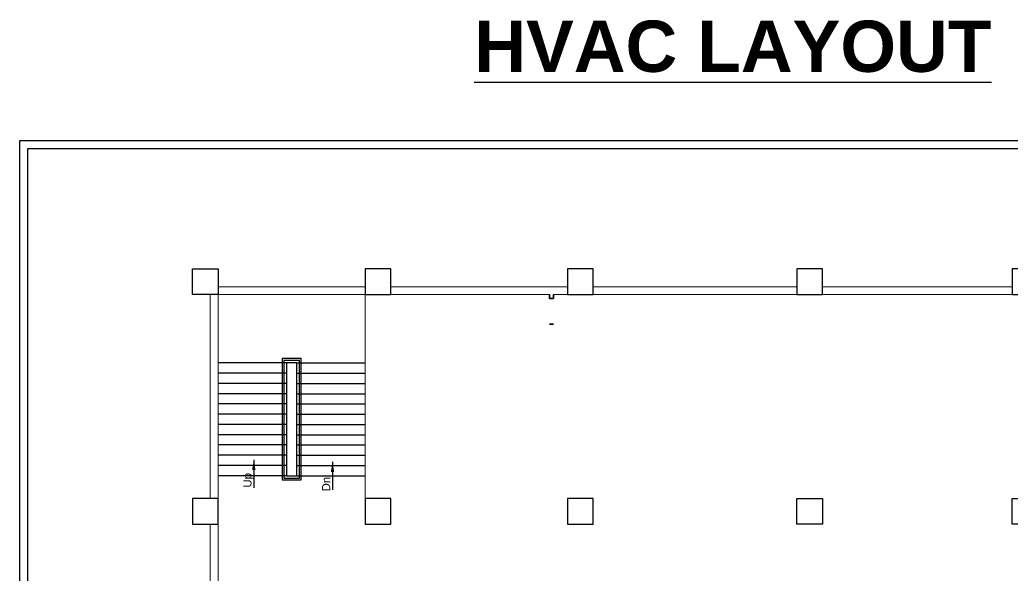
# Model space of a CAD drawing. Extents: x 3550807 to 4078732, y -628171 to -515859.
# Drawn here: x 3980002 to 4009034, y -532107 to -515859 of the extents above; entities that cross this region are included whole.
import ezdxf
from ezdxf.enums import TextEntityAlignment as Align

# ---------------------------------------------------------------- set-up
doc = ezdxf.new("R2010")
doc.units = 0
doc.header["$LTSCALE"] = 6
doc.header["$MEASUREMENT"] = 0
doc.layers.get('0').update_dxf_attribs({"linetype": 'CONTINUOUS'})
for name, color, linetype in [('BLOCK HACTH', 10, 'CONTINUOUS'), ('COL', 5, 'CONTINUOUS'), ('Railing', 21, 'CONTINUOUS'), ('Staircase', 7, 'CONTINUOUS'), ('TITLE', 7, 'CONTINUOUS')]:
    doc.layers.add(name, color=color, linetype=linetype)
doc.layers.add('WALL', color=10, linetype='CONTINUOUS', lineweight=35)
doc.styles.add('ARI', font='arial.ttf')
doc.styles.add('ARIAL', font='arial.ttf')
doc.dimstyles.new('int. dim', dxfattribs={"dimtxt": 900, "dimasz": 450, "dimexe": 150, "dimexo": 150, "dimgap": 150, "dimtad": 0, "dimdec": 0, "dimzin": 12, "dimdsep": 46, "dimtxsty": 'ARI', "dimblk": 'ARCHTICK', "dimcen": 1.5, "dimdle": 150, "dimclrd": 256, "dimclre": 256, "dimclrt": 7, "dimazin": 0, "dimtfac": 1, "dimtdec": 0, "dimtix": 1, "dimtmove": 2, "dimatfit": 3, "dimfxl": 0, "dimtolj": 1, "dimtzin": 0, "dimlwd": -1, "dimlwe": -1, "dimarcsym": 0})

# ---------------------------------------------------------------- blocks, each defined once
blk = doc.blocks.new('_ArchTick')
at = {"color": 0, "linetype": 'ByBlock', "const_width": 0.15}
blk.add_lwpolyline([(-0.5, -0.5), (0.5, 0.5)], dxfattribs=at)

msp = doc.modelspace()

# ---------------------------------------------------------------- linework, layer by layer
for points in [[(4025083.1, -519387.1), (4025083.1, -551398.5), (3980001.9, -551398.5), (3980001.9, -519387.1)], [(4024851.2, -519618.9), (4024851.2, -551166.7), (3980233.7, -551166.7), (3980233.7, -519618.9)]]:
    msp.add_lwpolyline(points, close=True)
at = {"layer": 'BLOCK HACTH', "color": 8, "elevation": 0}
msp.add_lwpolyline([(3987803.9, -529197.3), (3988103.9, -529197.3), (3988103.9, -525897.3), (3987803.9, -525897.3)], close=True, dxfattribs=at)
at = {"layer": 'COL', "elevation": 0}
for points in [[(3985803.9, -523897.3), (3985053.9, -523897.3), (3985053.9, -523147.3), (3985803.9, -523147.3)], [(3990103.9, -523897.3), (3990853.9, -523897.3), (3990853.9, -523147.3), (3990103.9, -523147.3)], [(3996028.9, -523897.3), (3996778.9, -523897.3), (3996778.9, -523147.3), (3996028.9, -523147.3)], [(4002738.9, -523897.3), (4003488.9, -523897.3), (4003488.9, -523147.3), (4002738.9, -523147.3)], [(4009033.9, -523897.3), (4009783.9, -523897.3), (4009783.9, -523147.3), (4009033.9, -523147.3)], [(3985053.9, -530612.3), (3985803.9, -530612.3), (3985803.9, -529862.3), (3985053.9, -529862.3)], [(3990103.9, -530612.3), (3990853.9, -530612.3), (3990853.9, -529862.3), (3990103.9, -529862.3)], [(3996778.9, -530612.3), (3996778.9, -529862.3), (3996028.9, -529862.3), (3996028.9, -530612.3)], [(4002738.9, -530612.3), (4002738.9, -529862.3), (4003488.9, -529862.3), (4003488.9, -530612.3)], [(4009033.9, -530612.3), (4009033.9, -529862.3), (4009783.9, -529862.3), (4009783.9, -530612.3)]]:
    msp.add_lwpolyline(points, close=True, dxfattribs=at)
at = {"layer": 'Railing', "color": 8, "elevation": 0}
for points in [[(3987678.9, -529322.3), (3988228.9, -529322.3), (3988228.9, -525772.3), (3987678.9, -525772.3)], [(3987728.9, -529272.3), (3988178.9, -529272.3), (3988178.9, -525822.3), (3987728.9, -525822.3)]]:
    msp.add_lwpolyline(points, close=True, dxfattribs=at)
at = {"layer": 'Staircase', "color": 8, "linetype": 'Continuous'}
for p, q in [((3987803.9, -525897.3, 0), (3985803.9, -525897.3, 0)), ((3988103.9, -525897.3, 0), (3990103.9, -525897.3, 0)), ((3987803.9, -526197.3, 0), (3985803.9, -526197.3, 0)), ((3988103.9, -526197.3, 0), (3990103.9, -526197.3, 0)), ((3987803.9, -526497.3, 0), (3985803.9, -526497.3, 0)), ((3988103.9, -526497.3, 0), (3990103.9, -526497.3, 0)), ((3987803.9, -526797.3, 0), (3985803.9, -526797.3, 0)), ((3988103.9, -526797.3, 0), (3990103.9, -526797.3, 0)), ((3987803.9, -527097.3, 0), (3985803.9, -527097.3, 0)), ((3988103.9, -527097.3, 0), (3990103.9, -527097.3, 0)), ((3987803.9, -527397.3, 0), (3985803.9, -527397.3, 0)), ((3988103.9, -527397.3, 0), (3990103.9, -527397.3, 0)), ((3987803.9, -527697.3, 0), (3985803.9, -527697.3, 0)), ((3988103.9, -527697.3, 0), (3990103.9, -527697.3, 0)), ((3987803.9, -527997.3, 0), (3985803.9, -527997.3, 0)), ((3988103.9, -527997.3, 0), (3990103.9, -527997.3, 0)), ((3987803.9, -528297.3, 0), (3985803.9, -528297.3, 0)), ((3988103.9, -528297.3, 0), (3990103.9, -528297.3, 0)), ((3987803.9, -528597.3, 0), (3985803.9, -528597.3, 0)), ((3988103.9, -528597.3, 0), (3990103.9, -528597.3, 0)), ((3987803.9, -528897.3, 0), (3985803.9, -528897.3, 0)), ((3988103.9, -528897.3, 0), (3990103.9, -528897.3, 0)), ((3987803.9, -529197.3, 0), (3985803.9, -529197.3, 0)), ((3988103.9, -529197.3, 0), (3990103.9, -529197.3, 0))]:
    msp.add_line(p, q, dxfattribs=at)
at = {"layer": 'WALL', "color": 8, "lineweight": 0}
for p, q in [((3990103.9, -523667.3, 0), (3985803.9, -523667.3, 0)), ((3996028.9, -523667.3, 0), (3990853.9, -523667.3, 0)), ((4002738.9, -523667.3, 0), (3996778.9, -523667.3, 0)), ((4009033.9, -523667.3, 0), (4003488.9, -523667.3, 0)), ((3985573.9, -523897.3, 0), (3985573.9, -529862.3, 0)), ((3985803.9, -523897.3, 0), (3985803.9, -529862.3, 0)), ((3990103.9, -523897.3, 0), (3985803.9, -523897.3, 0)), ((3990103.9, -523897.3, 0), (3990103.9, -529862.3, 0)), ((3992513.9, -523897.3, 0), (3990333.9, -523897.3, 0)), ((3995498.9, -523897.3, 0), (3990853.9, -523897.3, 0)), ((3995498.9, -523897.3, 0), (3993448.9, -523897.3, 0)), ((4002738.9, -523897.3, 0), (3995613.9, -523897.3, 0)), ((4000676.3, -523897.3, 0), (3998093.9, -523897.3, 0)), ((4002738.9, -523897.3, 0), (4000791.3, -523897.3, 0)), ((4009033.9, -523897.3, 0), (4003488.9, -523897.3, 0)), ((4007259, -523897.3, 0), (4006056, -523897.3, 0)), ((4009033.9, -523897.3, 0), (4007374, -523897.3, 0)), ((3985573.9, -530612.3, 0), (3985573.9, -533612.3, 0)), ((3985803.9, -530612.3, 0), (3985803.9, -533612.3, 0)), ((3990218.9, -530612.3, 0), (3990448.9, -530612.3, 0))]:
    msp.add_line(p, q, dxfattribs=at)
at = {"layer": 'WALL', "color": 8, "linetype": 'ByBlock'}
for p, q in [((3995498.9, -524012.3, 0), (3995498.9, -523897.3, 0)), ((3995613.9, -524012.3, 0), (3995498.9, -524012.3, 0)), ((3995613.9, -524012.3, 0), (3995613.9, -523897.3, 0)), ((3995613.9, -524762.3, 0), (3995498.9, -524762.3, 0)), ((3990103.9, -530613.3, 0), (3990103.9, -530612.3, 0))]:
    msp.add_line(p, q, dxfattribs=at)

# ---------------------------------------------------------------- texts
at = {"layer": 'Staircase', "color": 8, "style": 'ARIAL'}
for s, p in [('Up', (3986778.2, -529330.3, 0)), ('Dn', (3989081.9, -529442.8, 0))]:
    msp.add_text(s, height=240, rotation=90, dxfattribs=at).set_placement(p, align=Align.CENTER)
at = {"layer": 'TITLE', "color": 6, "insert": (4000864.3, -515880.9), "char_height": 1500, "width": 36564.74, "attachment_point": 2, "style": 'ARIAL'}
msp.add_mtext('{\\fArial|b1|i0|c0|p34;\\LHVAC LAYOUT}', dxfattribs=at)

# ---------------------------------------------------------------- leaders
at = {"layer": 'Staircase', "color": 8}
for points in [[(3986846.5, -528731.6, -101230.8), (3986846.5, -529547, -101230.8)], [(3989150.2, -528790.4, -101230.8), (3989150.2, -529605.8, -101230.8)]]:
    msp.add_leader(points, dimstyle='int. dim', override={"dimasz": 300, "dimgap": 70, "dimtad": 0}, dxfattribs=at)

doc.saveas('drawing.dxf')
